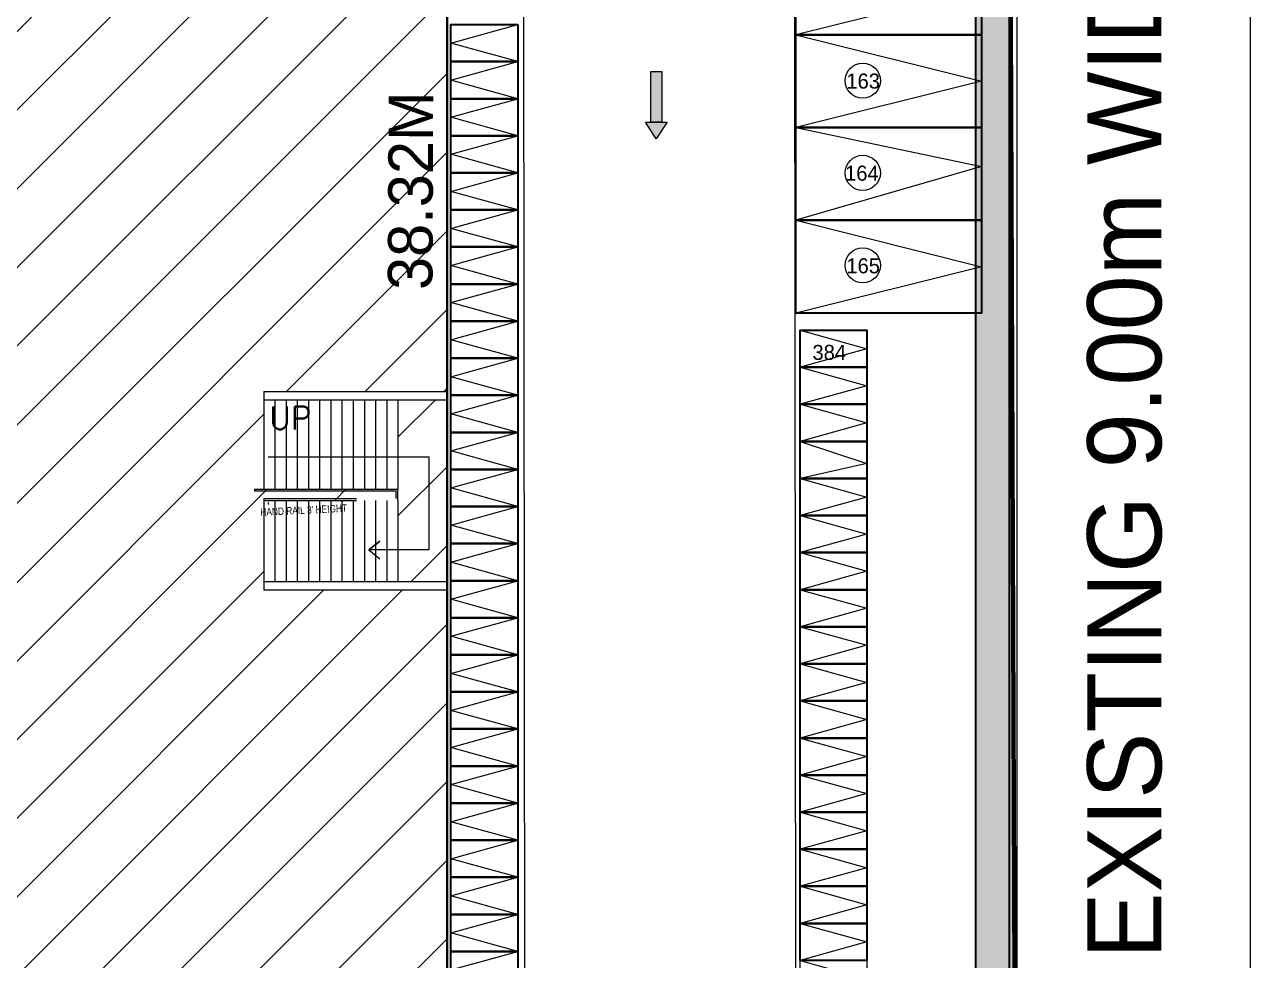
# Model space of a CAD drawing. Header units: metres. Extents: x 43 to 977, y 102 to 459.
# Drawn here: x 150.65 to 183.72, y 247 to 272.25 of the extents above; entities that cross this region are included whole.
import ezdxf

# ---------------------------------------------------------------- set-up
doc = ezdxf.new("R2010")
doc.units = ezdxf.units.M
doc.header["$MEASUREMENT"] = 0
doc.linetypes.add('HIDDEN', pattern=[0.375, 0.25, -0.125])
for name, color, linetype, lineweight in [('BLK_1_LVL_0_BLDG_FOOT_PRINT', 4, 'Continuous', 35), ('BLK_1_LVL_0_SIDE_SETBACK2', 4, 'Continuous', 35), ('dotted line', 9, 'Continuous', 0), ('ele', 8, 'Continuous', 0), ('FLOOR 03', 120, 'Continuous', 0), ('FLOOR-GROUND', 231, 'Continuous', 0), ('PARKING_SLOT', 4, 'Continuous', 35), ('PLOT_BOUNDARY', 4, 'Continuous', 35), ('RTEXT', 4, 'Continuous', 0), ('RWH', 4, 'Continuous', 35), ('Staircase', 140, 'Continuous', 0), ('TE', 9, 'Continuous', 0), ('TEXT', 130, 'Continuous', 0), ('TWO_WHEELER_PARKING', 4, 'Continuous', 35), ('WALL', 7, 'Continuous', 0), ('WIN', 13, 'Continuous', 0)]:
    doc.layers.add(name, color=color, linetype=linetype, lineweight=lineweight)
doc.styles.add('ARIAL NARROW', font='')
doc.styles.add('RTEXT', font='arial.ttf', dxfattribs={"width": 0.8, "height": 8})
doc.styles.get("Standard").update_dxf_attribs({"font": 'romans.shx'})
doc.styles.get('ARIAL NARROW').set_extended_font_data('Lydian BT')

msp = doc.modelspace()

# ---------------------------------------------------------------- hatches: boundary and pattern name
at = {"layer": 'ele', "lineweight": 13, "ltscale": 3}
h = msp.add_hatch(dxfattribs=at)
h.set_pattern_fill('HONEY', color=256, scale=2.539618, style=0)
h.set_pattern_definition([(0, (-321884.56622, -37256.11973), (0.476178375, 0.274921713), [0.31745225, -0.6349045]), (120, (-321884.56622, -37256.11973), (-0.476178375, 0.274921713), [0.31745225, -0.6349045]), (60, (-321884.56622, -37256.11973), (1e-16, 0.54984342598), [-0.6349045, 0.31745225])])
h.paths.add_polyline_path([(177.21223, 305.55576), (176.29796, 305.55576), (176.29796, 304.47076), (176.46272, 304.47076), (176.46272, 301.97037), (176.46272, 299.46997), (176.46272, 296.96958), (176.46272, 294.46918), (176.46272, 291.96878), (176.29796, 291.96878), (176.29796, 229.44462), (177.4193, 229.44462), (177.21223, 284.04374)])
at = {"layer": 'TE', "ltscale": 45}
h = msp.add_hatch(dxfattribs=at)
h.set_pattern_fill('ANSI31', color=256, scale=12)
h.set_pattern_definition([(45, (-323199.068, -35507.0351), (-1.060660172, 1.060660172), [])])
h.paths.add_polyline_path([(91.17815, 277.58731, -0.06867483), (95.0402, 295.19823), (100.58273, 292.62276), (100.50862, 292.46327), (100.71367, 292.36799), (100.78778, 292.52747), (100.80896, 292.57304), (101.73002, 294.55521), (101.45661, 294.68225), (101.18321, 294.80929), (100.90981, 294.93633), (100.63641, 295.06338), (100.36301, 295.19042), (100.08961, 295.31746), (99.8162, 295.44451), (99.5428, 295.57155), (99.2694, 295.69859), (98.996, 295.82563), (98.7226, 295.95268), (98.44919, 296.07972), (97.52813, 294.09756), (95.05764, 295.24553, -0.01776211), (96.83528, 299.57873, -0.00085724), (96.92883, 299.78459), (102.87588, 297.02115), (102.26995, 295.71716), (101.99655, 295.84421), (101.72315, 295.97125), (101.44974, 296.09829), (101.17634, 296.22534), (100.90294, 296.35238), (100.62954, 296.47942), (100.35614, 296.60646), (100.08273, 296.73351), (99.80933, 296.86055), (99.53593, 296.98759), (99.26253, 297.11464), (98.98913, 297.24168), (98.57624, 296.35312), (98.84964, 296.22608), (99.12304, 296.09904), (99.39644, 295.97199), (99.66984, 295.84495), (99.94325, 295.71791), (100.21665, 295.59086), (100.49005, 295.46382), (100.76345, 295.33678), (101.03685, 295.20974), (101.31026, 295.08269), (101.58366, 294.95565), (101.85706, 294.82861), (102.26995, 295.71716), (102.87588, 297.02115), (96.92883, 299.78459, -0.02864471), (100.45195, 306.46156, -0.03969234), (107.60905, 316.87769, -0.00203914), (108.02069, 317.38109, -0.00474974), (108.99534, 318.54052, -0.01761821), (112.79819, 322.67404), (100.6364, 334.83589), (126.26147, 360.46096), (132.67717, 354.04527), (132.51614, 353.88424), (132.4078, 353.7759), (129.28314, 350.65124), (129.44476, 350.48962), (130.30436, 349.63003), (131.16395, 348.77043), (131.32557, 348.60881), (134.7196, 352.00284), (151.88655, 334.83589), (139.73598, 322.68532, -0.07802899), (154.40021, 302.09226, -0.0779781), (162.04496, 278.01254), (162.04759, 277.99595), (162.04759, 262.35059), (157.10482, 262.35099), (157.10482, 262.12488), (157.10482, 259.71304), (157.40629, 259.71304), (157.70777, 259.71304), (158.00925, 259.71304), (158.31073, 259.71304), (158.6122, 259.71304), (158.91368, 259.71304), (159.21516, 259.71304), (159.51663, 259.71304), (159.81811, 259.71304), (160.11959, 259.71304), (160.42107, 259.71304), (160.72254, 259.71304), (160.72254, 260.5826), (160.72254, 262.12459), (162.04759, 262.12448), (162.04759, 257.22585), (160.72254, 257.22585), (160.72254, 259.41156), (160.42107, 259.41156), (160.11959, 259.41156), (159.81811, 259.41156), (159.51663, 259.41156), (159.21516, 259.41156), (158.91368, 259.41156), (158.6122, 259.41156), (158.31073, 259.41156), (158.00925, 259.41156), (157.70777, 259.41156), (157.40629, 259.41156), (157.10482, 259.41156), (157.10482, 257.22585), (157.10482, 256.99974), (162.04759, 256.99974), (162.04759, 239.64703), (133.49294, 239.64703), (119.21746, 239.64703), (104.49117, 239.64703), (103.27278, 239.64703), (102.05314, 239.64703), (91.17815, 239.64703), (91.17815, 248.78965), (95.74946, 248.78965), (95.74946, 249.01822), (95.74946, 249.02158), (95.74946, 250.23724), (95.74946, 251.45289), (95.74946, 251.45625), (95.74946, 251.68482), (91.17815, 251.68482)])
h.paths.add_polyline_path([(102.32816, 260.21923), (102.70506, 256.68827), (149.82721, 256.68827), (149.93199, 257.36773, 0.19162182), (135.92656, 309.22222), (130.41311, 309.19492), (130.41801, 303.28228), (122.11427, 303.28228), (122.10941, 309.16642), (116.60112, 309.21609, 0.18139381), (102.32816, 260.21923)], flags=16)
h.paths.add_polyline_path([(112.38592, 270.03447), (112.38592, 266.4629), (131.9988, 266.4629), (131.9988, 270.03447)], flags=0)
h.paths.add_polyline_path([(123.47763, 285.64241), (123.47763, 283.20184), (128.64004, 283.20184), (128.64004, 285.64241)], flags=8)
h.paths.add_polyline_path([(121.03609, 282.76555), (121.03609, 280.30227), (130.15144, 280.30227), (130.15144, 282.76555)], flags=8)
h.paths.add_polyline_path([(122.93749, 279.78343), (122.93749, 277.32015), (128.50666, 277.32015), (128.50666, 279.78343)], flags=8)
h.paths.add_polyline_path([(112.38883, 270.08228), (112.38883, 266.83846), (131.74515, 266.83846), (131.74515, 270.08228)], flags=8)
h.paths.add_polyline_path([(122.11536, 317.9793), (122.11536, 312.55271), (122.16561, 312.55271), (130.07939, 312.55271), (130.12963, 312.55271), (130.12963, 317.9793), (130.07939, 317.9793), (127.96905, 317.9793), (127.96905, 317.67782), (127.96905, 317.37634), (127.96905, 317.07486), (127.96905, 316.77339), (127.96905, 316.47191), (127.96905, 316.17043), (127.96905, 315.86895), (127.96905, 315.56748), (127.96905, 315.266), (127.96905, 314.96452), (127.96905, 314.66305), (127.96905, 314.36157), (130.07939, 314.36157), (130.07939, 312.55271), (122.16561, 312.55271), (122.16561, 314.36157), (124.27595, 314.36157), (124.27595, 314.66305), (124.27595, 314.96452), (124.27595, 315.266), (124.27595, 315.56748), (124.27595, 315.86895), (124.27595, 316.17043), (124.27595, 316.47191), (124.27595, 316.77339), (124.27595, 317.07486), (124.27595, 317.37634), (124.27595, 317.67782), (124.27595, 317.9793), (122.16561, 317.9793)], flags=16)
h.paths.add_polyline_path([(123.20216, 314.96452), (122.96144, 315.266), (122.72073, 314.96452), (122.96144, 314.96452)], flags=0)
h.paths.add_polyline_path([(129.52427, 314.96452), (129.28355, 315.266), (129.04284, 314.96452), (129.28355, 314.96452)], flags=0)
h.paths.add_polyline_path([(129.28355, 314.96452), (129.28355, 315.266), (129.52427, 314.96452)], flags=0)
h.paths.add_polyline_path([(137.04442, 340.1963), (138.30419, 339.05243), (142.755, 343.6442), (141.62366, 344.77554)], flags=16)
h.paths.add_polyline_path([(151.72332, 292.57304), (151.74449, 292.52747), (151.8186, 292.36799), (152.02365, 292.46327), (151.94954, 292.62276), (151.92837, 292.66832), (152.27012, 292.82713), (152.54352, 292.95417), (152.81692, 293.08121), (153.09033, 293.20826), (153.36373, 293.3353), (153.63713, 293.46234), (153.91053, 293.58938), (154.18393, 293.71643), (154.45734, 293.84347), (154.73074, 293.97051), (155.00414, 294.09756), (154.08308, 296.07972), (153.80968, 295.95268), (153.53627, 295.82563), (153.26287, 295.69859), (152.98947, 295.57155), (152.71607, 295.44451), (152.44267, 295.31746), (152.16926, 295.19042), (151.89586, 295.06338), (151.62246, 294.93633), (151.34906, 294.80929), (150.80225, 294.55521)], flags=16)
h.paths.add_polyline_path([(126.81382, 247.18969), (127.04239, 247.18969), (129.4737, 247.18969), (129.70226, 247.18969), (129.70226, 247.57064), (129.70226, 251.60863), (129.70226, 251.98957), (129.4737, 251.98957), (128.25804, 251.98957), (127.04239, 251.98957), (126.81382, 251.98957), (126.81382, 251.60863), (126.81382, 247.57064)], flags=16)
h.paths.add_polyline_path([(127.04239, 247.41826), (129.4737, 247.41826), (129.4737, 247.57064), (129.4737, 248.63728), (129.4737, 248.94203), (129.4737, 249.24678), (129.4737, 249.55154), (129.4737, 249.85629), (129.4737, 250.16105), (129.4737, 250.4658), (129.4737, 250.77056), (129.4737, 251.07531), (129.4737, 251.38006), (129.4737, 251.60863), (129.4737, 251.68482), (128.25804, 251.68482), (127.04239, 251.68482), (127.04239, 251.60863), (127.04239, 251.38006), (127.04239, 251.07531), (127.04239, 250.77056), (127.04239, 250.4658), (127.04239, 250.16105), (127.04239, 249.85629), (127.04239, 249.55154), (127.04239, 249.24678), (127.04239, 248.94203), (127.04239, 248.63728), (127.04239, 247.57064)], flags=0)
h.paths.add_polyline_path([(150.67521, 294.82861), (150.94861, 294.95565), (151.22202, 295.08269), (151.49542, 295.20974), (151.76882, 295.33678), (152.04222, 295.46382), (152.31562, 295.59086), (152.58903, 295.71791), (152.86243, 295.84495), (153.13583, 295.97199), (153.40923, 296.09904), (153.68263, 296.22608), (153.95604, 296.35312), (153.54315, 297.24168), (153.26974, 297.11464), (152.99634, 296.98759), (152.72294, 296.86055), (152.44954, 296.73351), (152.17614, 296.60646), (151.90273, 296.47942), (151.62933, 296.35238), (151.35593, 296.22534), (151.08253, 296.09829), (150.80913, 295.97125), (150.53572, 295.84421), (150.26232, 295.71716)], flags=16)
h.paths.add_polyline_path([(119.14222, 245.81118), (119.14222, 244.38956), (132.5248, 244.38956), (132.5248, 245.81118)], flags=8)
h.paths.add_polyline_path([(120.87811, 325.04393), (120.87811, 323.59813), (131.45718, 323.59813), (131.45718, 325.04393)], flags=8)
h.paths.add_polyline_path([(155.59975, 262.1032), (155.59975, 261.16488), (156.99012, 261.16488), (156.99012, 262.1032)], flags=8)
h.paths.add_polyline_path([(124.62103, 315.90543), (124.93297, 315.90164), (124.96243, 318.32239), (124.65049, 318.32619)], flags=8)
h.paths.add_polyline_path([(124.35845, 319.0436), (124.35845, 318.40467), (125.3052, 318.40467), (125.3052, 319.0436)], flags=8)
h.paths.add_polyline_path([(102.38741, 295.88713), (102.38741, 295.2482), (103.33415, 295.2482), (103.33415, 295.88713)], flags=8)
h.paths.add_polyline_path([(139.07243, 342.05004), (139.07243, 341.34413), (140.95517, 341.34413), (140.95517, 342.05004)], flags=8)
h.paths.add_polyline_path([(149.99781, 294.93199), (150.13591, 294.65226), (152.30671, 295.72397), (152.1686, 296.00371)], flags=8)
h.paths.add_polyline_path([(149.36752, 295.88713), (149.36752, 295.2482), (150.31426, 295.2482), (150.31426, 295.88713)], flags=8)
h.paths.add_polyline_path([(96.19098, 249.99332), (96.19098, 249.28252), (97.24423, 249.28252), (97.24423, 249.99332)], flags=8)
h.paths.add_polyline_path([(96.19098, 251.17113), (96.19098, 250.46032), (97.22202, 250.46032), (97.22202, 251.17113)], flags=8)
h.paths.add_polyline_path([(127.40294, 252.84202), (127.40294, 252.36814), (128.10511, 252.36814), (128.10511, 252.84202)], flags=8)
h.paths.add_polyline_path([(128.63818, 252.84202), (128.63818, 252.36814), (129.32555, 252.36814), (129.32555, 252.84202)], flags=8)
h.paths.add_polyline_path([(128.91161, 349.84542), (128.91161, 349.13461), (129.96486, 349.13461), (129.96486, 349.84542)], flags=8)
h.paths.add_polyline_path([(129.74444, 349.01258), (129.74444, 348.30178), (130.77548, 348.30178), (130.77548, 349.01258)], flags=8)
h.paths.add_polyline_path([(124.7363, 241.53012), (124.7282, 239.68268), (130.49853, 239.65737), (130.50663, 241.50481)], flags=8)
h.paths.add_polyline_path([(107.06265, 331.42937), (105.73906, 330.14048), (109.61309, 326.16216), (110.93668, 327.45105)], flags=8)
h.paths.add_polyline_path([(111.9074, 345.83379), (113.16327, 344.47883), (117.40012, 348.40584), (116.14424, 349.7608)], flags=8)
h.paths.add_polyline_path([(136.99224, 349.09609), (135.67836, 347.79732), (139.73953, 343.68889), (141.05342, 344.98767)], flags=8)
h.paths.add_polyline_path([(160.14384, 264.91492), (161.99129, 264.90682), (162.01663, 270.68364), (160.16918, 270.69174)], flags=8)
h.paths.add_polyline_path([(94.46202, 311.65734), (94.46202, 310.42534), (103.43465, 310.42534), (103.43465, 311.65734)], flags=24)
h.paths.add_polyline_path([(100.36367, 296.00371), (100.22556, 295.72397), (102.39636, 294.65226), (102.53446, 294.93199)], flags=24)
h.paths.add_polyline_path([(156.97285, 259.2463), (156.98812, 258.93471), (159.40615, 259.05321), (159.39088, 259.36481)], flags=24)
h.paths.add_polyline_path([(102.91115, 238.99912), (103.61826, 238.99912), (103.61826, 240.97791), (102.91115, 240.97791)], flags=24)
h.paths.add_polyline_path([(90.72716, 254.00341), (92.57461, 253.99531), (92.59995, 259.77213), (90.7525, 259.78023)], flags=24)
h.paths.add_polyline_path([(97.73608, 301.95905), (99.29731, 300.97128), (102.38858, 305.85725), (100.82734, 306.84501)], flags=24)
h.paths.add_polyline_path([(157.6124, 290.06676), (159.26803, 290.88652), (156.70254, 296.06791), (155.04691, 295.24815)], flags=24)
h.paths.add_polyline_path([(142.83889, 328.3919), (144.09477, 327.03695), (148.16738, 330.81173), (146.9115, 332.16669)], flags=24)
at = {"layer": 'TEXT', "lineweight": -2}
h = msp.add_hatch(color=256, dxfattribs=at)
h.paths.add_polyline_path([(167.6919, 269.16198), (167.40019, 269.61575), (167.98361, 269.61575)])
h.paths.add_polyline_path([(167.54605, 269.61575), (167.54605, 270.97243), (167.83775, 270.97243), (167.83775, 269.61575)])

# ---------------------------------------------------------------- linework, layer by layer
at = {"layer": 'BLK_1_LVL_0_BLDG_FOOT_PRINT', "color": 1, "lineweight": 35}
msp.add_lwpolyline([(126.2631, 360.46096), (100.63803, 334.83589), (112.79982, 322.67404, 0.02441008), (107.61068, 316.87769, 0.03969234), (100.45358, 306.46156, 0.11653594), (91.17978, 277.58731), (91.17978, 239.64703), (162.05085, 239.64703), (162.04922, 277.99595, 0.15701398), (139.73761, 322.68532), (151.88818, 334.83589)], format="xyb", close=True, dxfattribs=at)
at = {"layer": 'BLK_1_LVL_0_SIDE_SETBACK2', "color": 102, "lineweight": 35, "ltscale": 20}
msp.add_lwpolyline([(177.21386, 334.83589), (151.88818, 334.83589), (139.73761, 322.68532, -0.15701398), (162.04922, 277.99595), (162.05085, 239.64703), (177.38224, 239.64703), (177.21386, 284.04533)], format="xyb", close=True, dxfattribs=at)
at = {"layer": 'dotted line'}
msp.add_lwpolyline([(157.22147, 260.5826), (161.5619, 260.5826), (161.5619, 258.07472), (159.93698, 258.07472), (160.2387, 258.31564), (159.93698, 258.07472), (160.2387, 257.83381)], dxfattribs=at)
at = {"layer": 'FLOOR 03', "color": 30, "ltscale": 20}
msp.add_lwpolyline([(82.32529, 397.71801), (177.49951, 397.71801), (177.21223, 376.99376), (177.21223, 284.04374), (177.55847, 192.74957)], dxfattribs=at)
at = {"layer": 'FLOOR-GROUND', "color": 2, "ltscale": 20}
msp.add_line((177.21223, 284.04374), (177.55847, 192.74957), dxfattribs=at)
msp.add_lwpolyline([(82.32529, 397.71801), (177.49951, 397.71801), (177.21223, 376.99376), (177.21223, 284.04374), (177.55847, 192.74957)], dxfattribs=at)
at = {"layer": 'FLOOR-GROUND', "color": 7, "lineweight": 80, "ltscale": 20}
msp.add_lwpolyline([(82.32529, 397.71801), (177.49951, 397.71801), (177.21223, 376.99376), (177.21223, 284.04374), (177.55847, 192.74957)], dxfattribs=at)
at = {"layer": 'FLOOR-GROUND', "color": 140, "ltscale": 20}
for points in [[(176.46272, 274.46601), (176.46272, 271.96561), (171.45134, 271.96561), (171.45134, 274.46601), (176.46272, 274.46601)], [(176.46272, 271.96561), (176.46272, 269.46522), (171.45134, 269.46522), (171.45134, 271.96561), (176.46272, 271.96561)], [(176.46272, 269.46522), (176.46272, 266.96482), (171.45134, 266.96482), (171.45134, 269.46522), (176.46272, 269.46522)], [(176.46272, 266.96482), (176.46272, 264.46443), (171.45134, 264.46443), (171.45134, 266.96482), (176.46272, 266.96482)]]:
    msp.add_lwpolyline(points, dxfattribs=at)
at = {"layer": 'FLOOR-GROUND', "color": 101, "ltscale": 20}
for points in [[(163.95361, 272.24603), (163.95361, 271.24603), (162.15361, 271.24603), (162.15361, 272.24603)], [(163.95361, 271.24603), (163.95361, 270.24603), (162.15361, 270.24603), (162.15361, 271.24603)], [(163.95361, 270.24603), (163.95361, 269.24603), (162.15361, 269.24603), (162.15361, 270.24603)], [(163.95361, 269.24603), (163.95361, 268.24603), (162.15361, 268.24603), (162.15361, 269.24603)], [(163.95361, 268.24603), (163.95361, 267.24603), (162.15361, 267.24603), (162.15361, 268.24603)], [(163.95361, 267.24603), (163.95361, 266.24603), (162.15361, 266.24603), (162.15361, 267.24603)], [(163.95361, 266.24603), (163.95361, 265.24603), (162.15361, 265.24603), (162.15361, 266.24603)], [(163.95361, 265.24603), (163.95361, 264.24603), (162.15361, 264.24603), (162.15361, 265.24603)], [(163.95361, 264.24603), (163.95361, 263.24603), (162.15361, 263.24603), (162.15361, 264.24603)], [(173.36863, 264.0027), (173.36863, 263.0027), (171.56863, 263.0027), (171.56863, 264.0027)], [(163.95361, 263.24603), (163.95361, 262.24603), (162.15361, 262.24603), (162.15361, 263.24603)], [(173.36863, 263.0027), (173.36863, 262.0027), (171.56863, 262.0027), (171.56863, 263.0027)], [(163.95361, 262.24603), (163.95361, 261.24603), (162.15361, 261.24603), (162.15361, 262.24603)], [(173.36863, 262.0027), (173.36863, 261.0027), (171.56863, 261.0027), (171.56863, 262.0027)], [(163.95361, 261.24603), (163.95361, 260.24603), (162.15361, 260.24603), (162.15361, 261.24603)], [(173.36863, 261.0027), (173.36863, 260.0027), (171.56863, 260.0027), (171.56863, 261.0027)], [(163.95361, 260.24603), (163.95361, 259.24603), (162.15361, 259.24603), (162.15361, 260.24603)], [(173.36863, 260.0027), (173.36863, 259.0027), (171.56863, 259.0027), (171.56863, 260.0027)], [(163.95361, 259.24603), (163.95361, 258.24603), (162.15361, 258.24603), (162.15361, 259.24603)], [(173.36863, 259.0027), (173.36863, 258.0027), (171.56863, 258.0027), (171.56863, 259.0027)], [(163.95361, 258.24603), (163.95361, 257.24603), (162.15361, 257.24603), (162.15361, 258.24603)], [(173.36863, 258.0027), (173.36863, 257.0027), (171.56863, 257.0027), (171.56863, 258.0027)], [(163.95361, 257.24603), (163.95361, 256.24603), (162.15361, 256.24603), (162.15361, 257.24603)], [(173.36863, 257.0027), (173.36863, 256.0027), (171.56863, 256.0027), (171.56863, 257.0027)], [(163.95361, 256.24603), (163.95361, 255.24603), (162.15361, 255.24603), (162.15361, 256.24603)], [(173.36863, 256.0027), (173.36863, 255.0027), (171.56863, 255.0027), (171.56863, 256.0027)], [(163.95361, 255.24603), (163.95361, 254.24603), (162.15361, 254.24603), (162.15361, 255.24603)], [(173.36863, 255.0027), (173.36863, 254.0027), (171.56863, 254.0027), (171.56863, 255.0027)], [(163.95361, 254.24603), (163.95361, 253.24603), (162.15361, 253.24603), (162.15361, 254.24603)], [(173.36863, 254.0027), (173.36863, 253.0027), (171.56863, 253.0027), (171.56863, 254.0027)], [(163.95361, 253.24603), (163.95361, 252.24603), (162.15361, 252.24603), (162.15361, 253.24603)], [(173.36863, 253.0027), (173.36863, 252.0027), (171.56863, 252.0027), (171.56863, 253.0027)], [(163.95361, 252.24603), (163.95361, 251.24603), (162.15361, 251.24603), (162.15361, 252.24603)], [(173.36863, 252.0027), (173.36863, 251.0027), (171.56863, 251.0027), (171.56863, 252.0027)], [(163.95361, 251.24603), (163.95361, 250.24603), (162.15361, 250.24603), (162.15361, 251.24603)], [(173.36863, 251.0027), (173.36863, 250.0027), (171.56863, 250.0027), (171.56863, 251.0027)], [(163.95361, 250.24603), (163.95361, 249.24603), (162.15361, 249.24603), (162.15361, 250.24603)], [(173.36863, 250.0027), (173.36863, 249.0027), (171.56863, 249.0027), (171.56863, 250.0027)], [(163.95361, 249.24603), (163.95361, 248.24603), (162.15361, 248.24603), (162.15361, 249.24603)], [(173.36863, 249.0027), (173.36863, 248.0027), (171.56863, 248.0027), (171.56863, 249.0027)], [(163.95361, 248.24603), (163.95361, 247.24603), (162.15361, 247.24603), (162.15361, 248.24603)], [(173.36863, 248.0027), (173.36863, 247.0027), (171.56863, 247.0027), (171.56863, 248.0027)], [(163.95361, 247.24603), (163.95361, 246.24603), (162.15361, 246.24603), (162.15361, 247.24603)], [(173.36863, 247.0027), (173.36863, 246.0027), (171.56863, 246.0027), (171.56863, 247.0027)]]:
    msp.add_lwpolyline(points, close=True, dxfattribs=at)
at = {"layer": 'PARKING_SLOT', "color": 30, "lineweight": 35, "ltscale": 20}
for points in [[(171.45134, 271.96561), (171.45134, 274.46601), (176.46272, 274.46601), (176.46272, 271.96561)], [(171.45134, 269.46522), (171.45134, 271.96561), (176.46272, 271.96561), (176.46272, 269.46522)], [(171.45133, 266.96482), (171.45133, 269.46522), (176.46271, 269.46522), (176.46271, 266.96482)], [(171.45133, 264.46443), (171.45133, 266.96482), (176.46271, 266.96482), (176.46271, 264.46443)]]:
    msp.add_lwpolyline(points, close=True, dxfattribs=at)
at = {"layer": 'PLOT_BOUNDARY', "color": 70, "lineweight": 35, "ltscale": 20}
msp.add_lwpolyline([(117.3426, 166.57226), (117.3426, 228.2272), (82.32691, 228.2272), (82.32691, 397.7196), (177.50114, 397.7196), (177.21386, 376.99535), (177.21386, 284.04533), (177.5601, 192.75116)], close=True, dxfattribs=at)
at = {"layer": 'RWH', "color": 130, "lineweight": 35, "ltscale": 20}
msp.add_lwpolyline([(176.29796, 229.44462), (177.21384, 229.44462), (177.21384, 305.55576), (176.29796, 305.55576)], close=True, dxfattribs=at)
at = {"layer": 'Staircase'}
for p, q in [((157.10482, 262.35099), (157.10482, 259.71304)), ((157.40629, 262.12486), (157.40629, 259.71304)), ((157.70777, 262.12459), (157.70777, 259.71304)), ((158.00925, 262.12459), (158.00925, 259.71304)), ((158.31073, 262.12459), (158.31073, 259.71304)), ((158.6122, 262.12459), (158.6122, 259.71304)), ((158.91368, 262.12459), (158.91368, 259.71304)), ((159.21516, 262.12459), (159.21516, 259.71304)), ((159.51663, 262.12459), (159.51663, 259.71304)), ((159.81811, 262.12459), (159.81811, 259.71304)), ((156.86487, 259.66279), (156.86276, 259.71304)), ((156.86276, 259.71304), (160.72254, 259.71304)), ((160.6723, 259.66279), (156.86487, 259.66279)), ((160.6723, 259.46181), (160.6723, 259.66279)), ((160.72254, 259.41156), (160.72254, 259.71304)), ((157.10482, 259.46181), (157.10482, 259.41156)), ((157.22147, 259.35056), (157.22147, 259.30027))]:
    msp.add_line(p, q, dxfattribs=at)
at = {"layer": 'Staircase', "linetype": 'HIDDEN', "ltscale": 10}
for p, q in [((160.11959, 262.12459), (160.11959, 259.71304)), ((160.42107, 262.12459), (160.42107, 259.71304)), ((160.72254, 262.12459), (160.72254, 259.71304)), ((157.10482, 259.46181), (160.6723, 259.46181)), ((157.10482, 259.41156), (157.10482, 256.99974)), ((157.40629, 259.41156), (157.40629, 257.22585)), ((157.70777, 259.41156), (157.70777, 257.22585)), ((158.00925, 259.41156), (158.00925, 257.22585)), ((158.31073, 259.41156), (158.31073, 257.22585)), ((158.6122, 259.41156), (158.6122, 257.22585)), ((158.91368, 259.41156), (158.91368, 257.22585)), ((159.21516, 259.41156), (159.21516, 257.22585)), ((159.51663, 259.41156), (159.51663, 257.22585)), ((159.81811, 259.41156), (159.81811, 257.22585)), ((160.11959, 259.41156), (160.11959, 257.22585)), ((160.42107, 259.41156), (160.42107, 257.22585)), ((160.72254, 259.41156), (160.72254, 257.22585))]:
    msp.add_line(p, q, dxfattribs=at)
msp.add_lwpolyline([(157.10482, 259.41156), (160.72254, 259.41156)], dxfattribs=at)
at = {"layer": 'TE', "color": 22, "ltscale": 20}
msp.add_lwpolyline([(176.29796, 305.55576), (177.4193, 305.55576), (177.4193, 229.44462), (176.29796, 229.44462)], close=True, dxfattribs=at)
at = {"layer": 'TEXT', "color": 4, "linetype": 'Continuous'}
for points in [[(167.54605, 270.97577), (167.83775, 270.97577), (167.83775, 269.61575), (167.54605, 269.61575)], [(167.40019, 269.61575), (167.98361, 269.61575), (167.6919, 269.16198), (167.6919, 269.16198)]]:
    msp.add_lwpolyline(points, close=True, dxfattribs=at)
at = {"layer": 'TEXT'}
for centre in [(173.26084, 270.73259), (173.26084, 268.24443), (173.26084, 265.75027)]:
    msp.add_circle(centre, 0.47438, dxfattribs=at)
at = {"layer": 'TWO_WHEELER_PARKING', "color": 2, "lineweight": 35, "ltscale": 20}
for points in [[(163.95361, 272.24603), (163.95361, 271.24603), (162.15361, 271.24603), (162.15361, 272.24603)], [(163.95361, 271.24603), (163.95361, 270.24603), (162.15361, 270.24603), (162.15361, 271.24603)], [(163.95361, 270.24603), (163.95361, 269.24603), (162.15361, 269.24603), (162.15361, 270.24603)], [(163.95361, 269.24603), (163.95361, 268.24603), (162.15361, 268.24603), (162.15361, 269.24603)], [(162.15361, 267.24603), (162.15361, 268.24603), (163.95361, 268.24603), (163.95361, 267.24603)], [(163.95361, 268.24603), (163.95361, 267.24603), (162.15361, 267.24603), (162.15361, 268.24603)], [(163.95361, 267.24603), (163.95361, 266.24603), (162.15361, 266.24603), (162.15361, 267.24603)], [(163.95361, 266.24603), (163.95361, 265.24603), (162.15361, 265.24603), (162.15361, 266.24603)], [(163.95361, 265.24603), (163.95361, 264.24603), (162.15361, 264.24603), (162.15361, 265.24603)], [(163.95361, 264.24603), (163.95361, 263.24603), (162.15361, 263.24603), (162.15361, 264.24603)], [(171.56863, 263.0027), (171.56863, 264.0027), (173.36863, 264.0027), (173.36863, 263.0027)], [(163.95361, 263.24603), (163.95361, 262.24603), (162.15361, 262.24603), (162.15361, 263.24603)], [(173.36863, 263.0027), (173.36863, 262.0027), (171.56863, 262.0027), (171.56863, 263.0027)], [(163.95361, 262.24603), (163.95361, 261.24603), (162.15361, 261.24603), (162.15361, 262.24603)], [(173.36863, 262.0027), (173.36863, 261.0027), (171.56863, 261.0027), (171.56863, 262.0027)], [(163.95361, 261.24603), (163.95361, 260.24603), (162.15361, 260.24603), (162.15361, 261.24603)], [(173.36863, 261.0027), (173.36863, 260.0027), (171.56863, 260.0027), (171.56863, 261.0027)], [(163.95361, 260.24603), (163.95361, 259.24603), (162.15361, 259.24603), (162.15361, 260.24603)], [(173.36863, 260.0027), (173.36863, 259.0027), (171.56863, 259.0027), (171.56863, 260.0027)], [(163.95361, 259.24603), (163.95361, 258.24603), (162.15361, 258.24603), (162.15361, 259.24603)], [(173.36863, 259.0027), (173.36863, 258.0027), (171.56863, 258.0027), (171.56863, 259.0027)], [(163.95361, 258.24603), (163.95361, 257.24603), (162.15361, 257.24603), (162.15361, 258.24603)], [(173.36863, 258.0027), (173.36863, 257.0027), (171.56863, 257.0027), (171.56863, 258.0027)], [(163.95361, 257.24603), (163.95361, 256.24603), (162.15361, 256.24603), (162.15361, 257.24603)], [(173.36863, 257.0027), (173.36863, 256.0027), (171.56863, 256.0027), (171.56863, 257.0027)], [(163.95361, 256.24603), (163.95361, 255.24603), (162.15361, 255.24603), (162.15361, 256.24603)], [(173.36863, 256.0027), (173.36863, 255.0027), (171.56863, 255.0027), (171.56863, 256.0027)], [(163.95361, 255.24603), (163.95361, 254.24603), (162.15361, 254.24603), (162.15361, 255.24603)], [(173.36863, 255.0027), (173.36863, 254.0027), (171.56863, 254.0027), (171.56863, 255.0027)], [(163.95361, 254.24603), (163.95361, 253.24603), (162.15361, 253.24603), (162.15361, 254.24603)], [(173.36863, 254.0027), (173.36863, 253.0027), (171.56863, 253.0027), (171.56863, 254.0027)], [(163.95361, 253.24603), (163.95361, 252.24603), (162.15361, 252.24603), (162.15361, 253.24603)], [(173.36863, 253.0027), (173.36863, 252.0027), (171.56863, 252.0027), (171.56863, 253.0027)], [(163.95361, 252.24603), (163.95361, 251.24603), (162.15361, 251.24603), (162.15361, 252.24603)], [(173.36863, 252.0027), (173.36863, 251.0027), (171.56863, 251.0027), (171.56863, 252.0027)], [(163.95361, 251.24603), (163.95361, 250.24603), (162.15361, 250.24603), (162.15361, 251.24603)], [(173.36863, 251.0027), (173.36863, 250.0027), (171.56863, 250.0027), (171.56863, 251.0027)], [(163.95361, 250.24603), (163.95361, 249.24603), (162.15361, 249.24603), (162.15361, 250.24603)], [(173.36863, 250.0027), (173.36863, 249.0027), (171.56863, 249.0027), (171.56863, 250.0027)], [(163.95361, 249.24603), (163.95361, 248.24603), (162.15361, 248.24603), (162.15361, 249.24603)], [(173.36863, 249.0027), (173.36863, 248.0027), (171.56863, 248.0027), (171.56863, 249.0027)], [(163.95361, 248.24603), (163.95361, 247.24603), (162.15361, 247.24603), (162.15361, 248.24603)], [(173.36863, 248.0027), (173.36863, 247.0027), (171.56863, 247.0027), (171.56863, 248.0027)], [(163.95361, 247.24603), (163.95361, 246.24603), (162.15361, 246.24603), (162.15361, 247.24603)]]:
    msp.add_lwpolyline(points, close=True, dxfattribs=at)
at = {"layer": 'WALL'}
for p, q in [((183.71647, 195.4267), (183.71647, 404.11113)), ((162.04922, 261.3231), (162.04922, 261.8976)), ((162.04922, 257.8015), (162.04922, 256.99974)), ((157.10482, 257.22585), (162.04922, 257.22585)), ((157.10482, 256.99974), (162.04922, 256.99974)), ((162.04922, 256.99974), (162.04922, 256.52977))]:
    msp.add_line(p, q, dxfattribs=at)
at = {"layer": 'WALL', "ltscale": 20}
for p, q in [((176.46272, 273.21581), (171.45134, 271.96561)), ((162.15361, 271.74603), (163.95361, 272.24603)), ((171.45134, 271.96561), (176.46272, 270.71542)), ((163.95361, 271.24603), (162.15361, 271.74603)), ((162.15361, 270.74603), (163.95361, 271.24603)), ((163.95361, 270.24603), (162.15361, 270.74603)), ((176.46272, 270.71542), (171.45134, 269.46522)), ((162.15361, 269.74603), (163.95361, 270.24603)), ((163.95361, 269.24603), (162.15361, 269.74603)), ((171.45134, 269.46522), (176.46272, 268.41726)), ((162.15361, 268.74603), (163.95361, 269.24603)), ((163.95361, 268.24603), (162.15361, 268.74603)), ((162.15361, 267.74603), (163.95361, 268.24603)), ((176.46272, 268.41726), (171.45134, 266.96482)), ((163.95361, 267.24603), (162.15361, 267.74603)), ((162.15361, 266.74603), (163.95361, 267.24603)), ((171.45134, 266.96482), (176.46272, 265.71462)), ((163.95361, 266.24603), (162.15361, 266.74603)), ((162.15361, 265.74603), (163.95361, 266.24603)), ((163.95361, 265.24603), (162.15361, 265.74603)), ((176.46272, 265.71462), (171.45134, 264.46443)), ((162.15361, 264.74603), (163.95361, 265.24603)), ((163.95361, 264.24603), (162.15361, 264.74603)), ((162.15361, 263.74603), (163.95361, 264.24603)), ((171.56863, 264.0027), (173.36863, 263.5027)), ((163.95361, 263.24603), (162.15361, 263.74603)), ((162.15361, 262.74603), (163.95361, 263.24603)), ((173.36863, 263.5027), (171.56863, 263.0027)), ((171.56863, 263.0027), (173.36863, 262.5027)), ((163.95361, 262.24603), (162.15361, 262.74603)), ((162.15361, 261.74603), (163.95361, 262.24603)), ((173.36863, 262.5027), (171.56863, 262.0027)), ((171.56863, 262.0027), (173.36863, 261.5027)), ((163.95361, 261.24603), (162.15361, 261.74603)), ((162.15361, 260.74603), (163.95361, 261.24603)), ((173.36863, 261.5027), (171.56863, 261.0027)), ((171.56863, 261.0027), (173.36863, 260.40221)), ((163.95361, 260.24603), (162.15361, 260.74603)), ((162.15361, 259.74603), (163.95361, 260.24603)), ((173.36863, 260.40221), (171.56863, 260.0027)), ((171.56863, 260.0027), (173.36863, 259.5027)), ((163.95361, 259.24603), (162.15361, 259.74603)), ((162.15361, 258.74603), (163.95361, 259.24603)), ((173.36863, 259.5027), (171.56863, 259.0027)), ((171.56863, 259.0027), (173.36863, 258.5027)), ((163.95361, 258.24603), (162.15361, 258.74603)), ((162.15361, 257.74603), (163.95361, 258.24603)), ((173.36863, 258.5027), (171.56863, 258.0027)), ((171.56863, 258.0027), (173.36863, 257.5027)), ((163.95361, 257.24603), (162.15361, 257.74603)), ((162.15361, 256.74603), (163.95361, 257.24603)), ((173.36863, 257.5027), (171.56863, 257.0027)), ((171.56863, 257.0027), (173.36863, 256.5027)), ((163.95361, 256.24603), (162.15361, 256.74603)), ((162.15361, 255.74603), (163.95361, 256.24603)), ((173.36863, 256.5027), (171.56863, 256.0027)), ((171.56863, 256.0027), (173.36863, 255.5027)), ((163.95361, 255.24603), (162.15361, 255.74603)), ((162.15361, 254.74603), (163.95361, 255.24603)), ((173.36863, 255.5027), (171.56863, 255.0027)), ((171.56863, 255.0027), (173.36863, 254.5027)), ((163.95361, 254.24603), (162.15361, 254.74603)), ((173.36863, 254.5027), (171.56863, 254.0027)), ((162.15361, 253.74603), (163.95361, 254.24603)), ((171.56863, 254.0027), (173.36863, 253.5027)), ((163.95361, 253.24603), (162.15361, 253.74603)), ((173.36863, 253.5027), (171.56863, 253.0027)), ((162.15361, 252.74603), (163.95361, 253.24603)), ((171.56863, 253.0027), (173.36863, 252.5027)), ((163.95361, 252.24603), (162.15361, 252.74603)), ((173.36863, 252.5027), (171.56863, 252.0027)), ((162.15361, 251.74603), (163.95361, 252.24603)), ((171.56863, 252.0027), (173.36863, 251.5027)), ((163.95361, 251.24603), (162.15361, 251.74603)), ((173.36863, 251.5027), (171.56863, 251.0027)), ((162.15361, 250.74603), (163.95361, 251.24603)), ((171.56863, 251.0027), (173.36863, 250.5027)), ((163.95361, 250.24603), (162.15361, 250.74603)), ((173.36863, 250.5027), (171.56863, 250.0027)), ((162.15361, 249.74603), (163.95361, 250.24603)), ((171.56863, 250.0027), (173.36863, 249.5027)), ((163.95361, 249.24603), (162.15361, 249.74603)), ((173.36863, 249.5027), (171.56863, 249.0027)), ((162.15361, 248.74603), (163.95361, 249.24603)), ((171.56863, 249.0027), (173.36863, 248.5027)), ((163.95361, 248.24603), (162.15361, 248.74603)), ((173.36863, 248.5027), (171.56863, 248.0027)), ((162.15361, 247.74603), (163.95361, 248.24603)), ((171.56863, 248.0027), (173.36863, 247.5027)), ((163.95361, 247.24603), (162.15361, 247.74603)), ((173.36863, 247.5027), (171.56863, 247.0027)), ((162.15361, 246.74603), (163.95361, 247.24603)), ((171.56863, 247.0027), (173.36863, 246.5027))]:
    msp.add_line(p, q, dxfattribs=at)
at = {"layer": 'WALL', "color": 230}
msp.add_lwpolyline([(91.17815, 239.64703), (162.04759, 239.64703), (162.04759, 277.99595), (162.04496, 278.01254, 0.15696313), (139.73598, 322.68532)], format="xyb", dxfattribs=at)
at = {"layer": 'WIN', "color": 7, "lineweight": 9}
for p, q in [((171.30224, 393.10834), (171.459, 234.06316)), ((164.06256, 321.63718), (164.13877, 241.26299))]:
    msp.add_line(p, q, dxfattribs=at)
at = {"layer": 'WIN', "color": 5, "lineweight": 9}
for p, q in [((157.10482, 262.35099), (162.04924, 262.35059)), ((157.10482, 262.12488), (162.04922, 262.12448))]:
    msp.add_line(p, q, dxfattribs=at)

# ---------------------------------------------------------------- texts
at = {"layer": 'RTEXT', "style": 'RTEXT', "width": 0.8}
msp.add_text("HAND RAIL 3' HEIGHT", height=0.2009848, rotation=2.805706, dxfattribs=at).set_placement((157.01937, 258.99187))
at = {"layer": 'TEXT', "color": 7, "style": 'ARIAL NARROW'}
msp.add_text('EXISTING 9.00m WIDE ROAD', height=2, rotation=90, dxfattribs=at).set_placement((181.31441, 247.05164))
at = {"layer": 'TEXT', "style": 'ARIAL NARROW'}
for s, p in [('163', (172.81745, 270.5179)), ('164', (172.7826, 268.03404)), ('165', (172.81743, 265.53577)), ('384', (171.90316, 263.19949))]:
    msp.add_text(s, height=0.406339, dxfattribs=at).set_placement(p)
msp.add_text('38.32M', height=1.2, rotation=89.748684, dxfattribs=at).set_placement((161.65251, 265.08477))
at = {"layer": 'TEXT', "lineweight": -3, "insert": (155.75613, 261.94681), "char_height": 0.619844, "width": 5.4275402, "attachment_point": 1}
msp.add_mtext('{\\W3.521007; }UP', dxfattribs=at)

doc.saveas('drawing.dxf')
